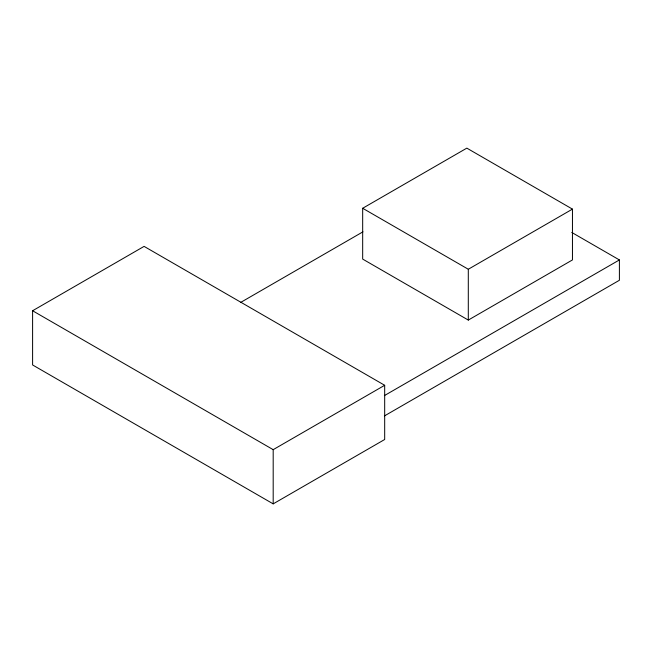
<?xml version="1.0" encoding="UTF-8"?>
<svg xmlns="http://www.w3.org/2000/svg" width="652" height="652" viewBox="0 0 652 652"><rect width="100%" height="100%" fill="white"/><g stroke="black" fill="none" stroke-linecap="round" stroke-linejoin="round"><path stroke-width="0.98" d="M32.6 310.751L144.092 246.383L384.68 385.291L384.68 439.497L273.188 503.866L32.6 364.957L32.6 310.751L273.188 449.66L384.68 385.291M362.675 208.273L466.832 148.134L572.456 209.121L572.456 259.936L468.299 320.075L362.675 259.088L362.675 208.273L468.299 269.252L572.456 209.121M240.621 302.455L362.968 231.819M384.387 395.617L619.4 259.936L619.4 280.262L384.387 415.952M571.78 232.446L619.4 259.936M468.299 269.252L468.299 320.075M273.188 449.66L273.188 503.866"/></g></svg>
